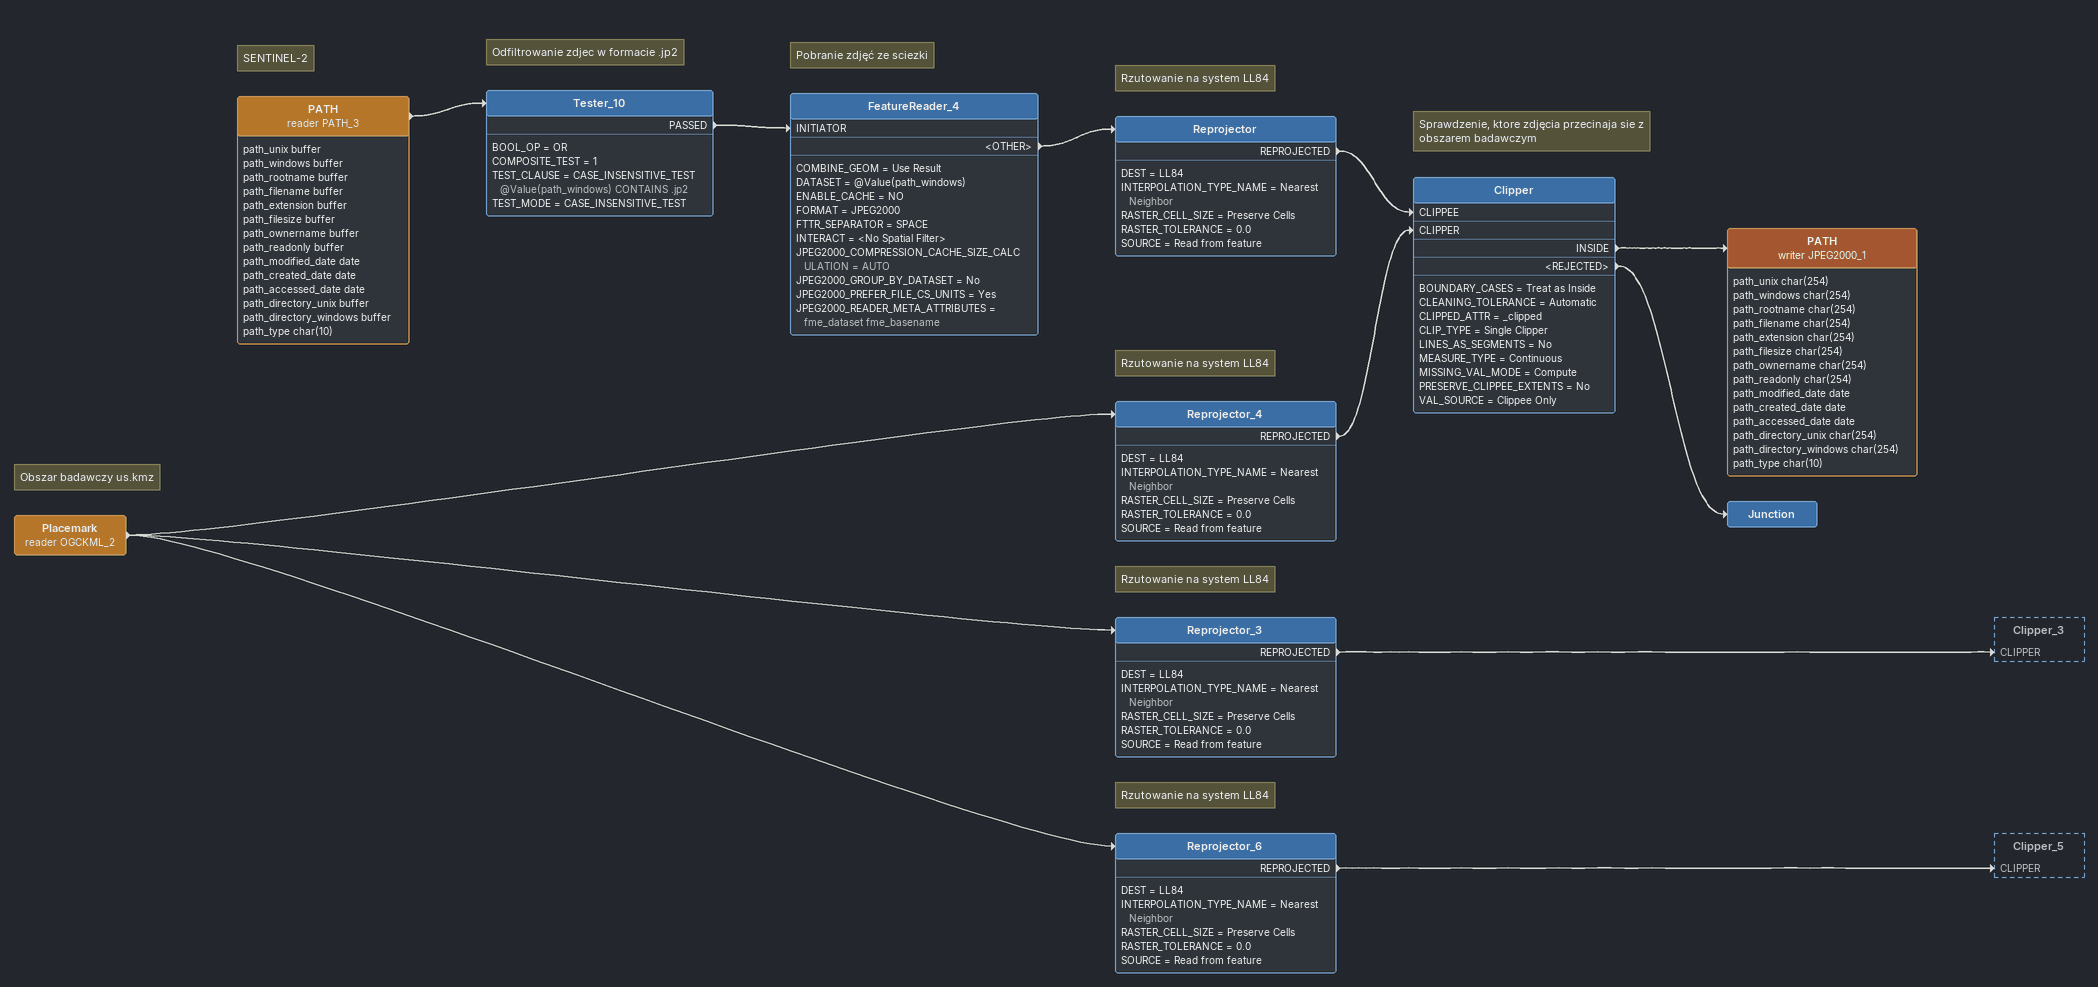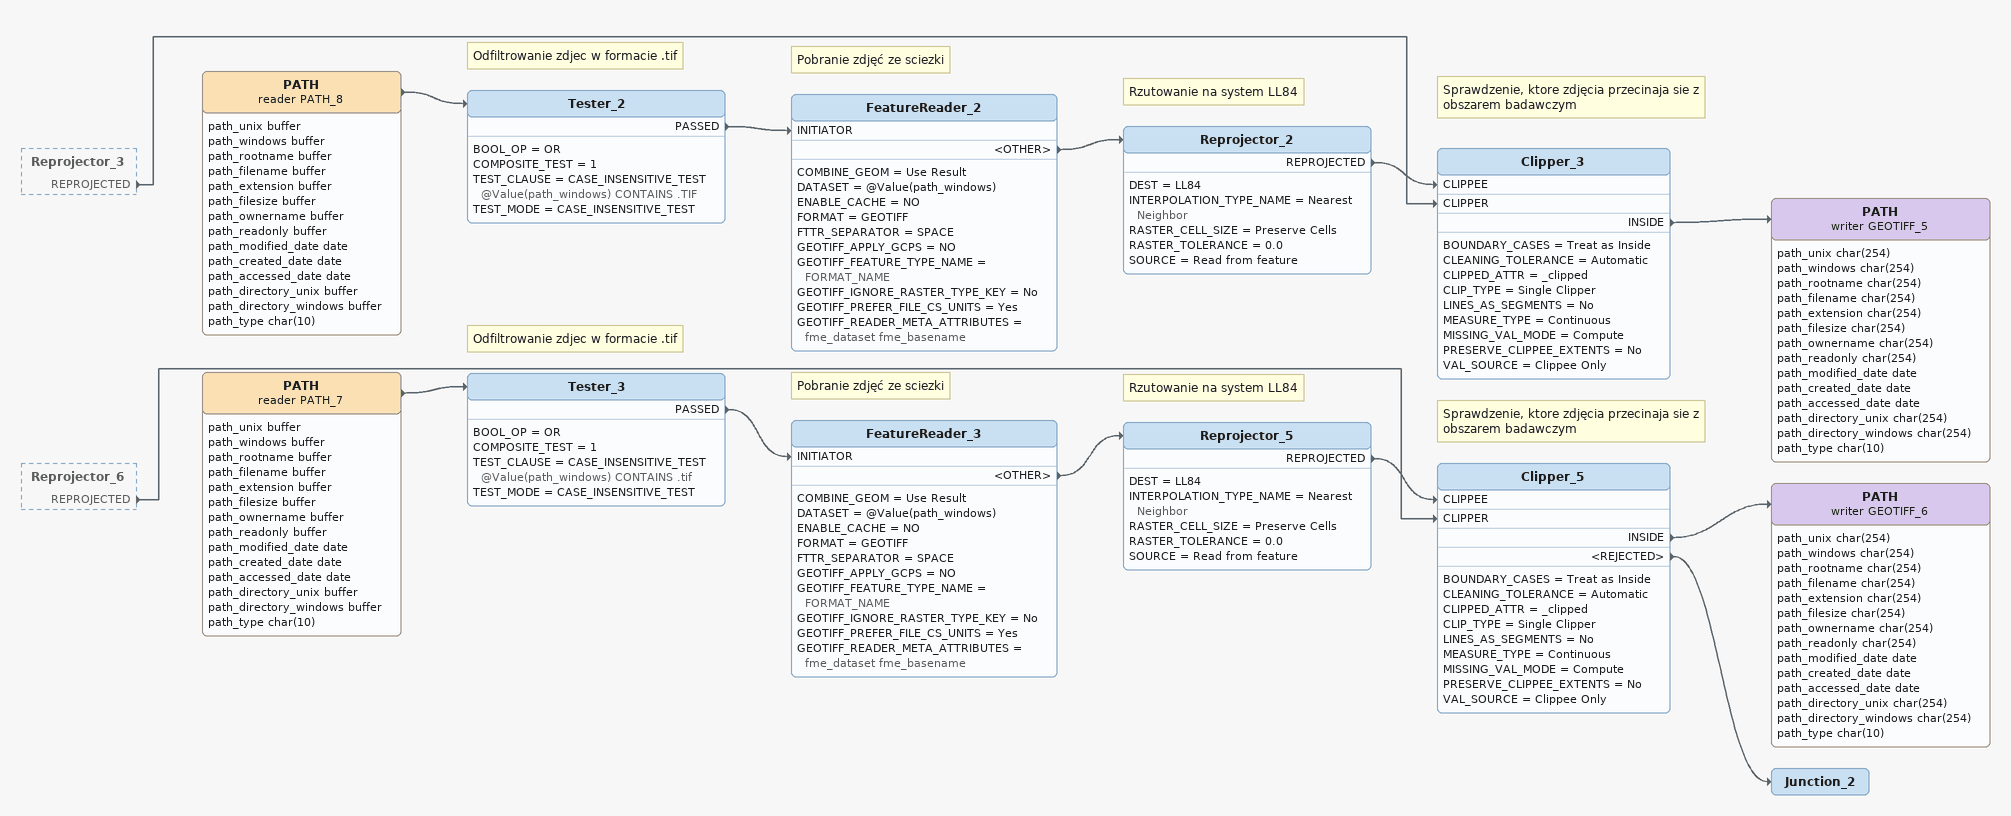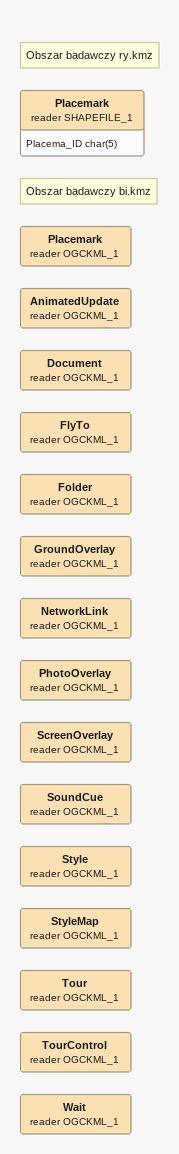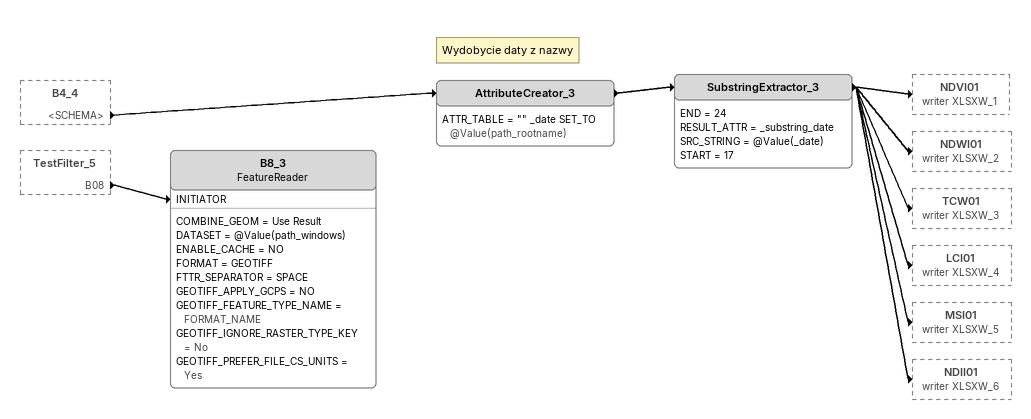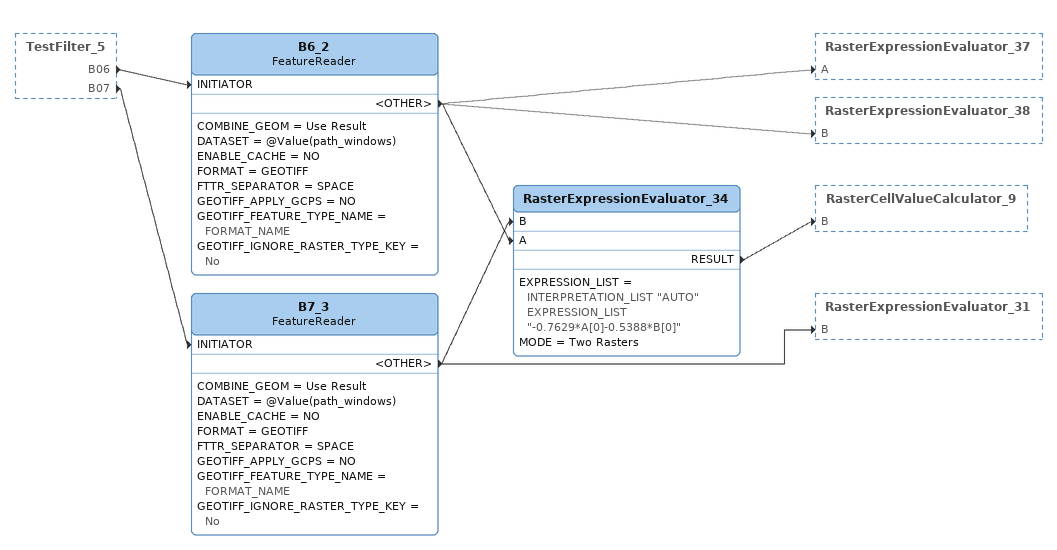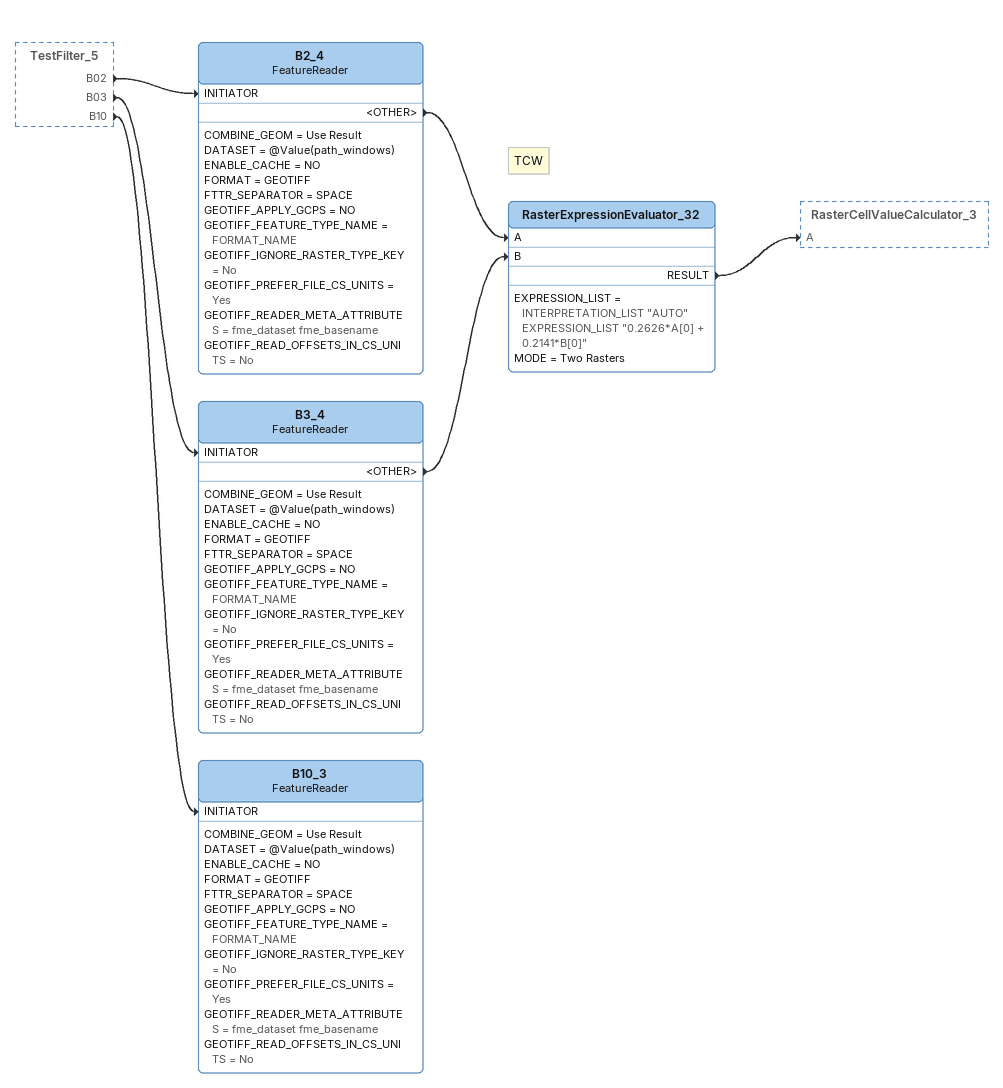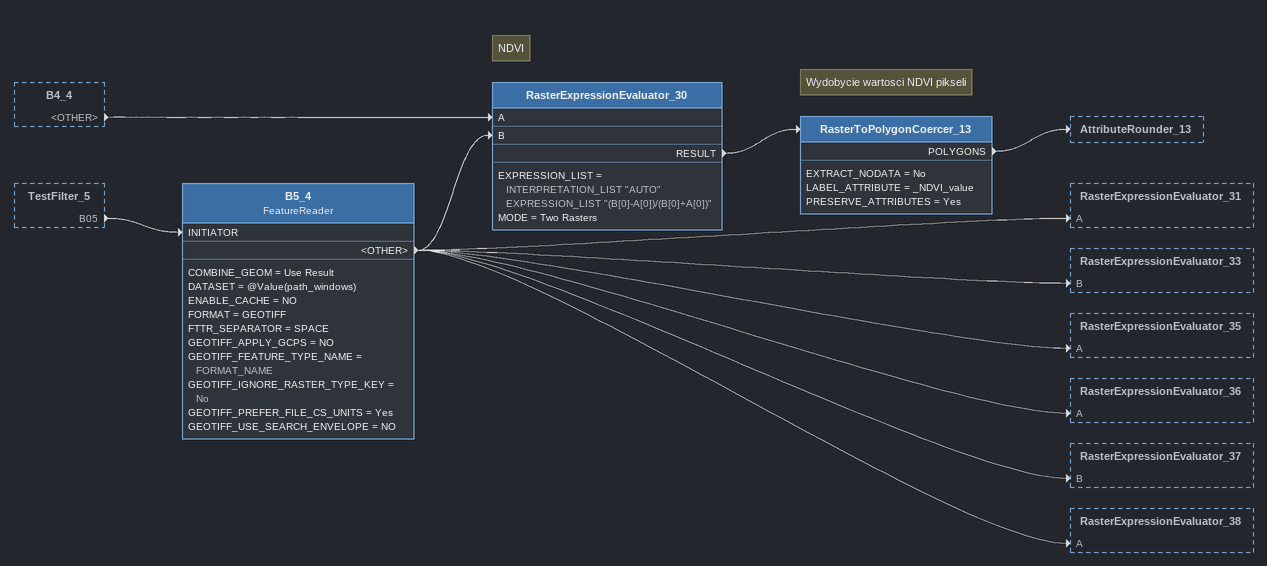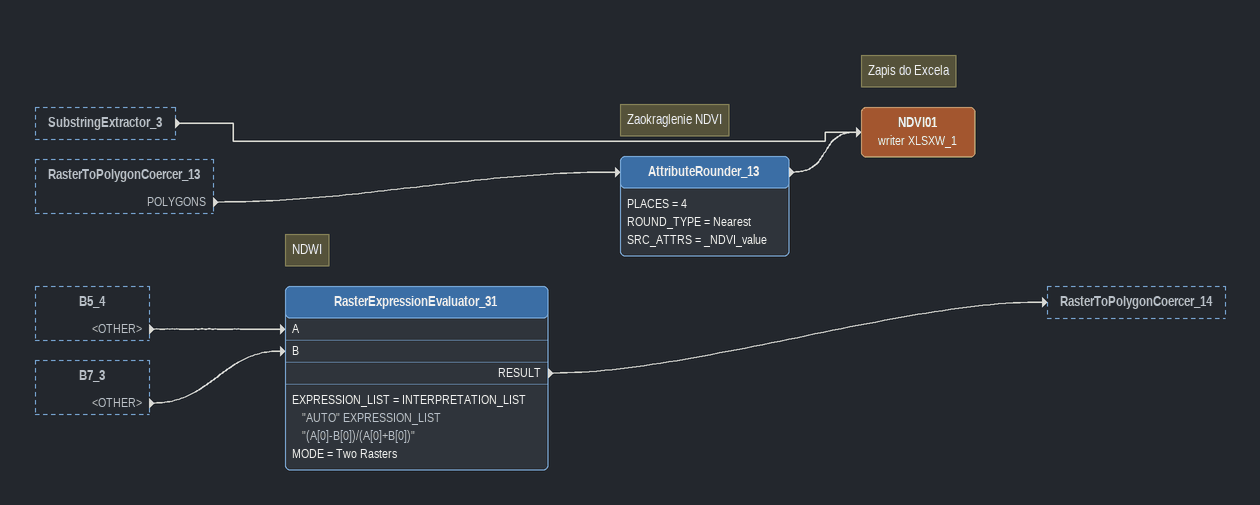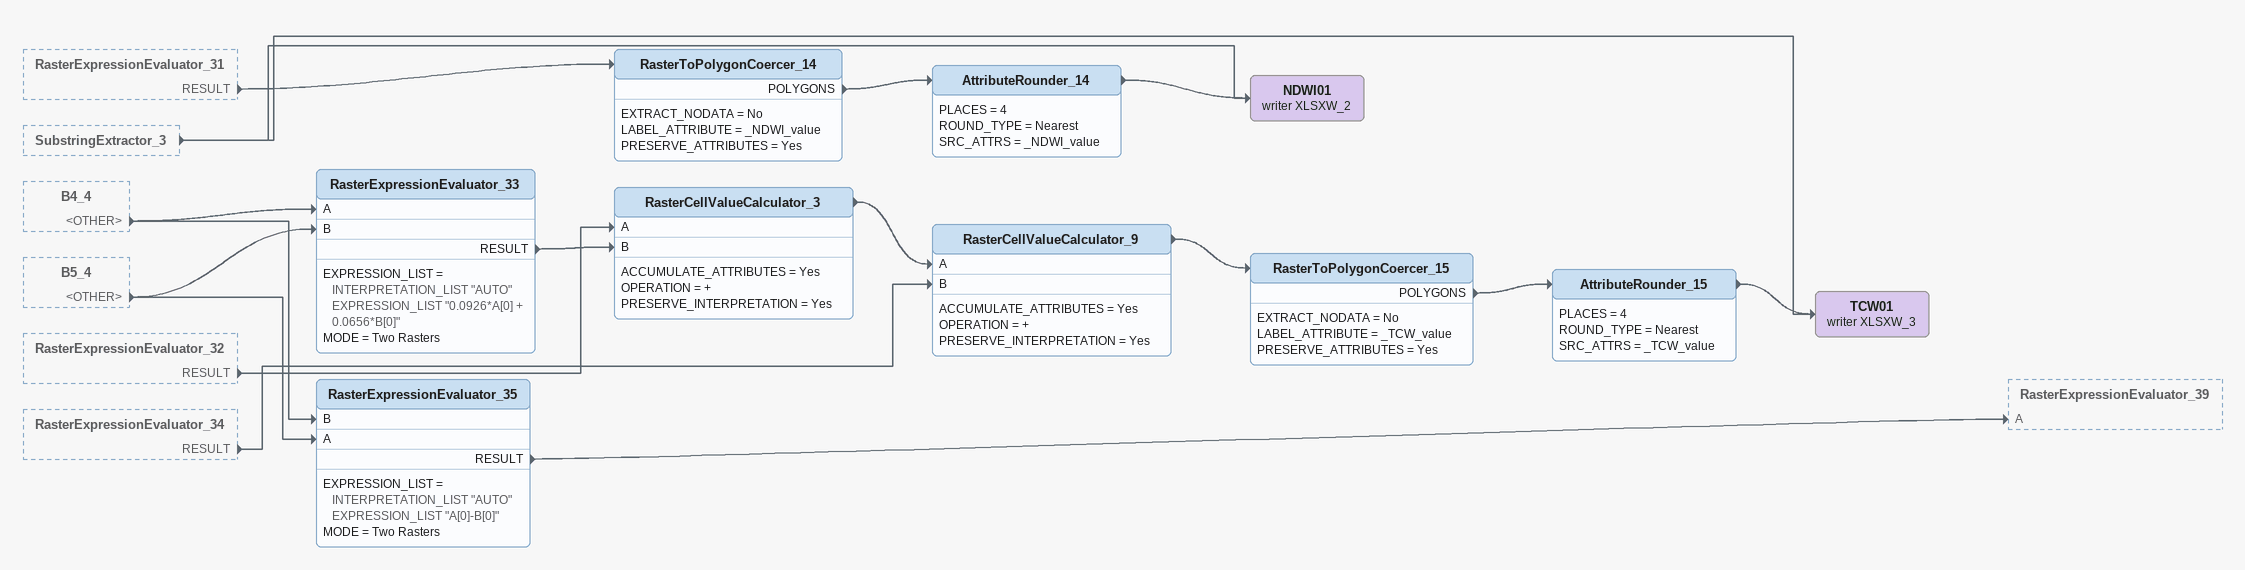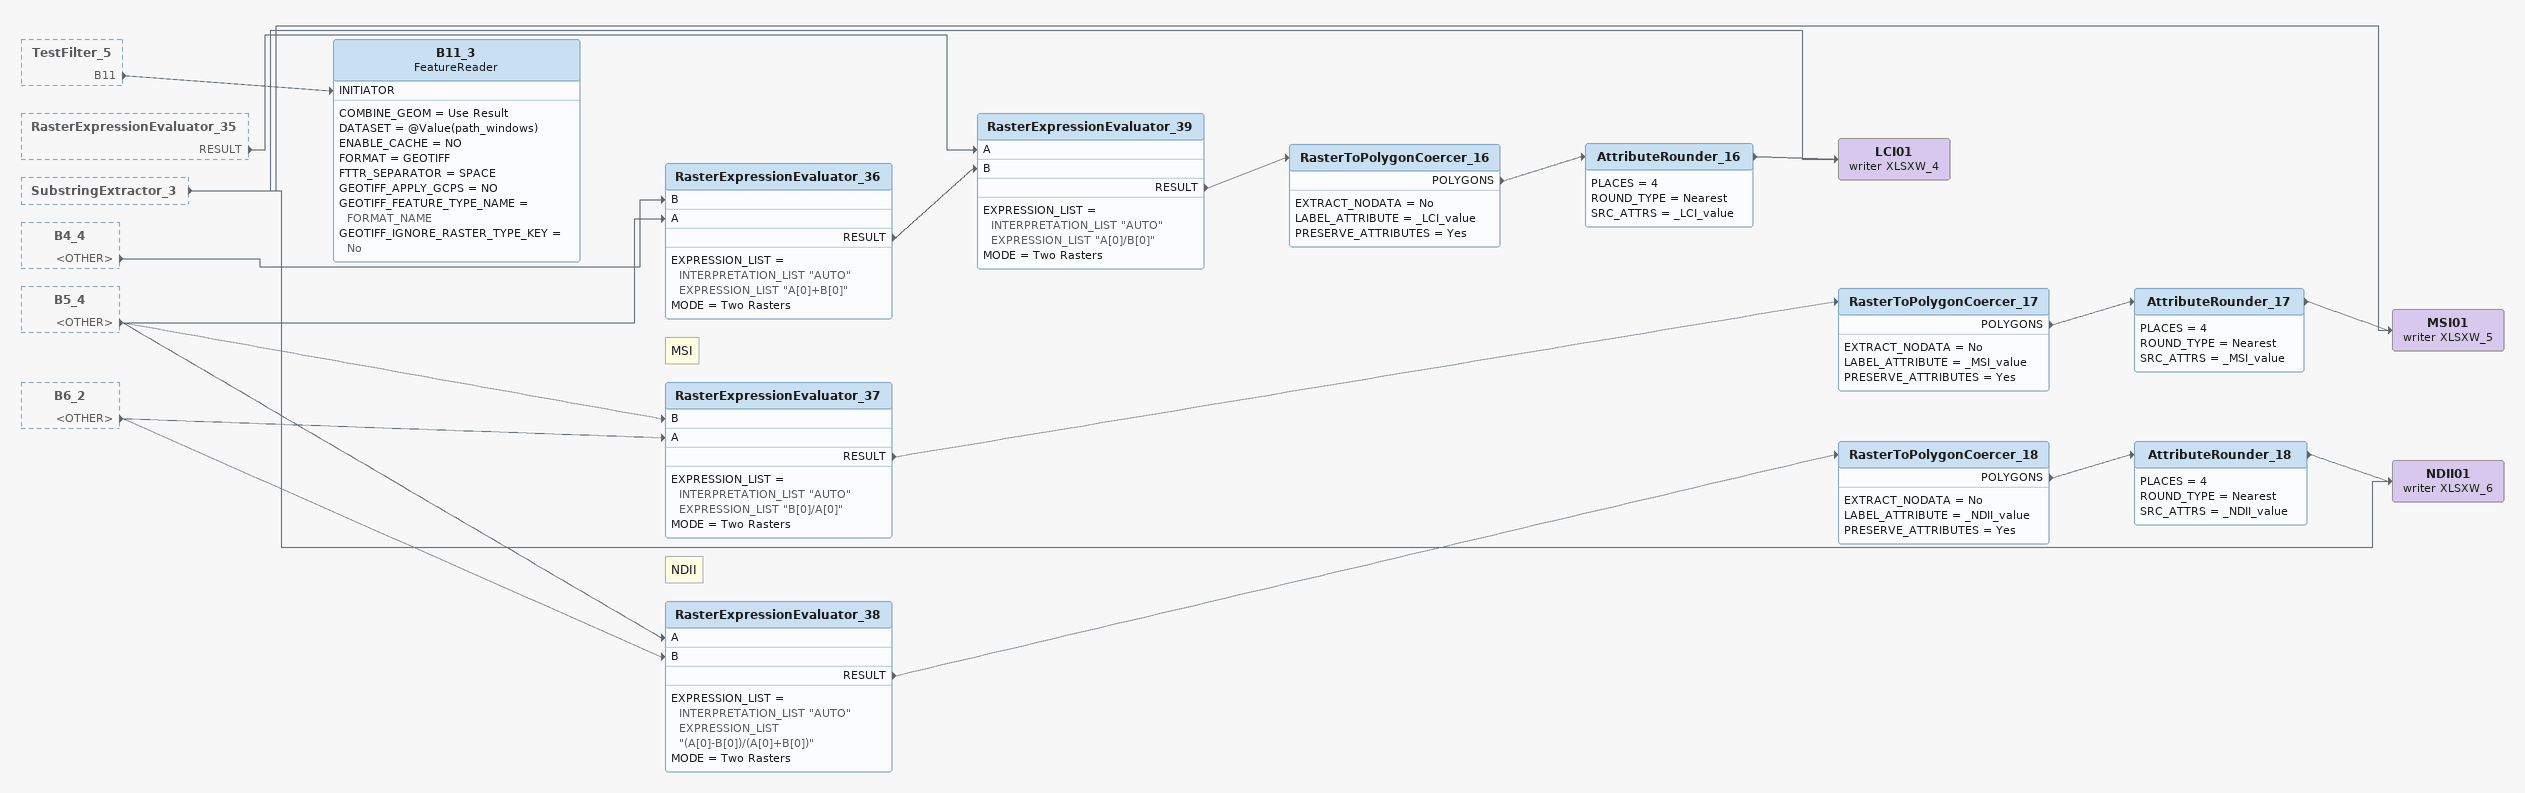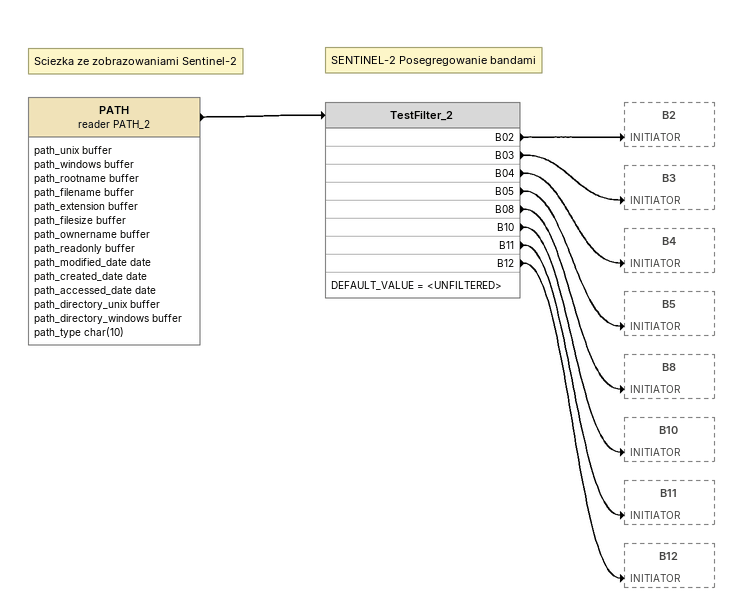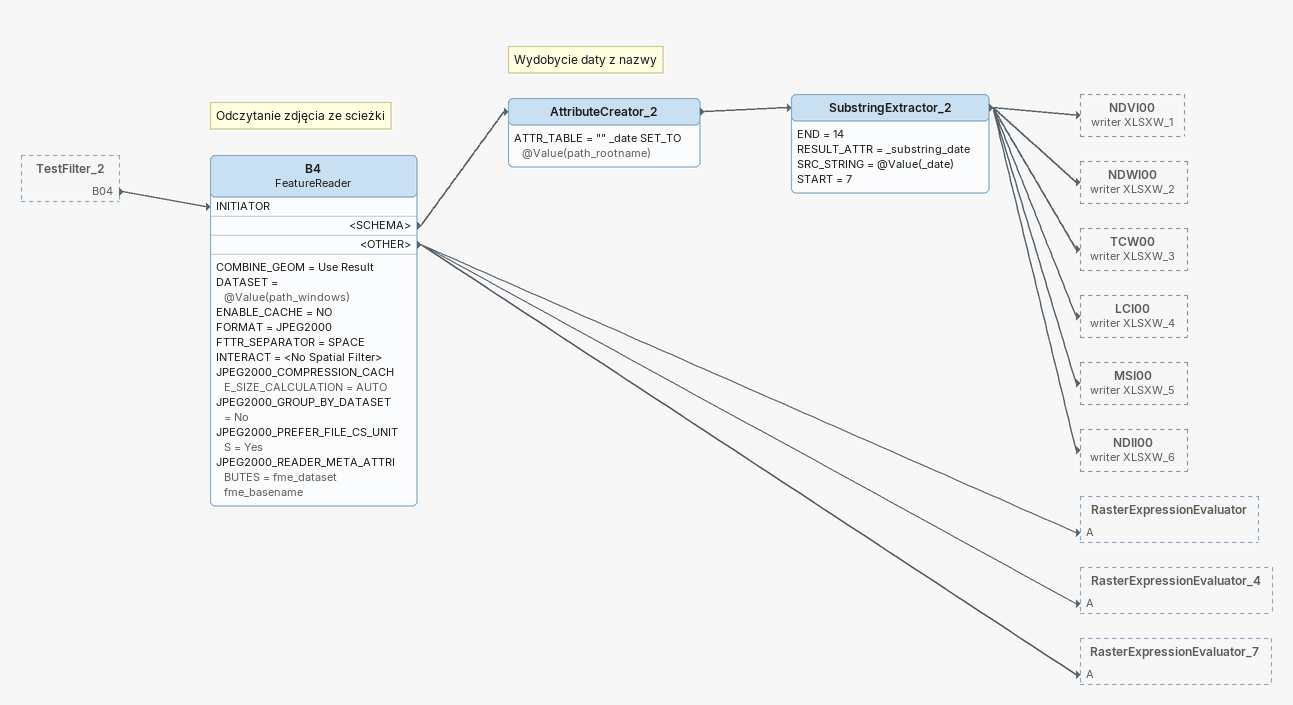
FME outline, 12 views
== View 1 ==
Note: Obszar badawczy us.kmz
Placemark (reader OGCKML_2)
    -> Reprojector_6
    -> Reprojector_4
    -> Reprojector_3
Note: Rzutowanie na system LL84
Reprojector_4
    DEST = LL84
    INTERPOLATION_TYPE_NAME = Nearest Neighbor
    RASTER_CELL_SIZE = Preserve Cells
    RASTER_TOLERANCE = 0.0
    SOURCE = Read from feature
    REPROJECTED -> Clipper [CLIPPER]
Note: Rzutowanie na system LL84
Reprojector_3
    DEST = LL84
    INTERPOLATION_TYPE_NAME = Nearest Neighbor
    RASTER_CELL_SIZE = Preserve Cells
    RASTER_TOLERANCE = 0.0
    SOURCE = Read from feature
    REPROJECTED -> Clipper_3 [CLIPPER]
Note: Rzutowanie na system LL84
Reprojector_6
    DEST = LL84
    INTERPOLATION_TYPE_NAME = Nearest Neighbor
    RASTER_CELL_SIZE = Preserve Cells
    RASTER_TOLERANCE = 0.0
    SOURCE = Read from feature
    REPROJECTED -> Clipper_5 [CLIPPER]
Note: SENTINEL-2
PATH (reader PATH_3)
    attributes: path_unix buffer, path_windows buffer, path_rootname buffer, path_filename buffer, path_extension buffer, path_filesize buffer, path_ownername buffer, path_readonly buffer, path_modified_date date, path_created_date date, path_accessed_date date, path_directory_unix buffer, path_directory_windows buffer, path_type char(10)
    -> Tester_10
Note: Odfiltrowanie zdjec w formacie .jp2
Tester_10
    BOOL_OP = OR
    COMPOSITE_TEST = 1
    TEST_CLAUSE = CASE_INSENSITIVE_TEST @Value(path_windows) CONTAINS .jp2
    TEST_MODE = CASE_INSENSITIVE_TEST
    PASSED -> FeatureReader_4 [INITIATOR]
Note: Pobranie zdjęć ze sciezki
FeatureReader_4
    COMBINE_GEOM = Use Result
    DATASET = @Value(path_windows)
    ENABLE_CACHE = NO
    FORMAT = JPEG2000
    FTTR_SEPARATOR = SPACE
    INTERACT = <No Spatial Filter>
    JPEG2000_COMPRESSION_CACHE_SIZE_CALCULATION = AUTO
    JPEG2000_GROUP_BY_DATASET = No
    JPEG2000_PREFER_FILE_CS_UNITS = Yes
    JPEG2000_READER_META_ATTRIBUTES = fme_dataset fme_basename
    <OTHER> -> Reprojector
Note: Rzutowanie na system LL84
Reprojector
    DEST = LL84
    INTERPOLATION_TYPE_NAME = Nearest Neighbor
    RASTER_CELL_SIZE = Preserve Cells
    RASTER_TOLERANCE = 0.0
    SOURCE = Read from feature
    REPROJECTED -> Clipper [CLIPPEE]
Note: Sprawdzenie, ktore zdjęcia przecinaja sie z obszarem badawczym
Clipper
    BOUNDARY_CASES = Treat as Inside
    CLEANING_TOLERANCE = Automatic
    CLIPPED_ATTR = _clipped
    CLIP_TYPE = Single Clipper
    LINES_AS_SEGMENTS = No
    MEASURE_TYPE = Continuous
    MISSING_VAL_MODE = Compute
    PRESERVE_CLIPPEE_EXTENTS = No
    VAL_SOURCE = Clippee Only
    INSIDE -> PATH (writer JPEG2000_1)
    <REJECTED> -> Junction
PATH (writer JPEG2000_1)
    attributes: path_unix char(254), path_windows char(254), path_rootname char(254), path_filename char(254), path_extension char(254), path_filesize char(254), path_ownername char(254), path_readonly char(254), path_modified_date date, path_created_date date, path_accessed_date date, path_directory_unix char(254), path_directory_windows char(254), path_type char(10)
Junction

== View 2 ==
Reprojector_3 [outside]
    REPROJECTED -> Clipper_3 [CLIPPER]
Reprojector_6 [outside]
    REPROJECTED -> Clipper_5 [CLIPPER]
PATH (reader PATH_8)
    attributes: path_unix buffer, path_windows buffer, path_rootname buffer, path_filename buffer, path_extension buffer, path_filesize buffer, path_ownername buffer, path_readonly buffer, path_modified_date date, path_created_date date, path_accessed_date date, path_directory_unix buffer, path_directory_windows buffer, path_type char(10)
    -> Tester_2
Note: Odfiltrowanie zdjec w formacie .tif
Tester_2
    BOOL_OP = OR
    COMPOSITE_TEST = 1
    TEST_CLAUSE = CASE_INSENSITIVE_TEST @Value(path_windows) CONTAINS .TIF
    TEST_MODE = CASE_INSENSITIVE_TEST
    PASSED -> FeatureReader_2 [INITIATOR]
Note: Pobranie zdjęć ze sciezki
FeatureReader_2
    COMBINE_GEOM = Use Result
    DATASET = @Value(path_windows)
    ENABLE_CACHE = NO
    FORMAT = GEOTIFF
    FTTR_SEPARATOR = SPACE
    GEOTIFF_APPLY_GCPS = NO
    GEOTIFF_FEATURE_TYPE_NAME = FORMAT_NAME
    GEOTIFF_IGNORE_RASTER_TYPE_KEY = No
    GEOTIFF_PREFER_FILE_CS_UNITS = Yes
    GEOTIFF_READER_META_ATTRIBUTES = fme_dataset fme_basename
    <OTHER> -> Reprojector_2
Note: Rzutowanie na system LL84
Reprojector_2
    DEST = LL84
    INTERPOLATION_TYPE_NAME = Nearest Neighbor
    RASTER_CELL_SIZE = Preserve Cells
    RASTER_TOLERANCE = 0.0
    SOURCE = Read from feature
    REPROJECTED -> Clipper_3 [CLIPPEE]
Note: Sprawdzenie, ktore zdjęcia przecinaja sie z obszarem badawczym
Clipper_3
    BOUNDARY_CASES = Treat as Inside
    CLEANING_TOLERANCE = Automatic
    CLIPPED_ATTR = _clipped
    CLIP_TYPE = Single Clipper
    LINES_AS_SEGMENTS = No
    MEASURE_TYPE = Continuous
    MISSING_VAL_MODE = Compute
    PRESERVE_CLIPPEE_EXTENTS = No
    VAL_SOURCE = Clippee Only
    INSIDE -> PATH (writer GEOTIFF_5)
PATH (writer GEOTIFF_5)
    attributes: path_unix char(254), path_windows char(254), path_rootname char(254), path_filename char(254), path_extension char(254), path_filesize char(254), path_ownername char(254), path_readonly char(254), path_modified_date date, path_created_date date, path_accessed_date date, path_directory_unix char(254), path_directory_windows char(254), path_type char(10)
PATH (reader PATH_7)
    attributes: path_unix buffer, path_windows buffer, path_rootname buffer, path_filename buffer, path_extension buffer, path_filesize buffer, path_ownername buffer, path_readonly buffer, path_modified_date date, path_created_date date, path_accessed_date date, path_directory_unix buffer, path_directory_windows buffer, path_type char(10)
    -> Tester_3
Note: Odfiltrowanie zdjec w formacie .tif
Tester_3
    BOOL_OP = OR
    COMPOSITE_TEST = 1
    TEST_CLAUSE = CASE_INSENSITIVE_TEST @Value(path_windows) CONTAINS .tif
    TEST_MODE = CASE_INSENSITIVE_TEST
    PASSED -> FeatureReader_3 [INITIATOR]
Note: Pobranie zdjęć ze sciezki
FeatureReader_3
    COMBINE_GEOM = Use Result
    DATASET = @Value(path_windows)
    ENABLE_CACHE = NO
    FORMAT = GEOTIFF
    FTTR_SEPARATOR = SPACE
    GEOTIFF_APPLY_GCPS = NO
    GEOTIFF_FEATURE_TYPE_NAME = FORMAT_NAME
    GEOTIFF_IGNORE_RASTER_TYPE_KEY = No
    GEOTIFF_PREFER_FILE_CS_UNITS = Yes
    GEOTIFF_READER_META_ATTRIBUTES = fme_dataset fme_basename
    <OTHER> -> Reprojector_5
Note: Rzutowanie na system LL84
Reprojector_5
    DEST = LL84
    INTERPOLATION_TYPE_NAME = Nearest Neighbor
    RASTER_CELL_SIZE = Preserve Cells
    RASTER_TOLERANCE = 0.0
    SOURCE = Read from feature
    REPROJECTED -> Clipper_5 [CLIPPEE]
Note: Sprawdzenie, ktore zdjęcia przecinaja sie z obszarem badawczym
Clipper_5
    BOUNDARY_CASES = Treat as Inside
    CLEANING_TOLERANCE = Automatic
    CLIPPED_ATTR = _clipped
    CLIP_TYPE = Single Clipper
    LINES_AS_SEGMENTS = No
    MEASURE_TYPE = Continuous
    MISSING_VAL_MODE = Compute
    PRESERVE_CLIPPEE_EXTENTS = No
    VAL_SOURCE = Clippee Only
    INSIDE -> PATH (writer GEOTIFF_6)
    <REJECTED> -> Junction_2
PATH (writer GEOTIFF_6)
    attributes: path_unix char(254), path_windows char(254), path_rootname char(254), path_filename char(254), path_extension char(254), path_filesize char(254), path_ownername char(254), path_readonly char(254), path_modified_date date, path_created_date date, path_accessed_date date, path_directory_unix char(254), path_directory_windows char(254), path_type char(10)
Junction_2

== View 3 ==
Note: Obszar badawczy ry.kmz
Placemark (reader SHAPEFILE_1)
    attributes: Placema_ID char(5)
Note: Obszar badawczy bi.kmz
Placemark (reader OGCKML_1)
AnimatedUpdate (reader OGCKML_1)
Document (reader OGCKML_1)
FlyTo (reader OGCKML_1)
Folder (reader OGCKML_1)
GroundOverlay (reader OGCKML_1)
NetworkLink (reader OGCKML_1)
PhotoOverlay (reader OGCKML_1)
ScreenOverlay (reader OGCKML_1)
SoundCue (reader OGCKML_1)
Style (reader OGCKML_1)
StyleMap (reader OGCKML_1)
Tour (reader OGCKML_1)
TourControl (reader OGCKML_1)
Wait (reader OGCKML_1)

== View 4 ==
B4_4 [outside]
    <SCHEMA> -> AttributeCreator_3
TestFilter_5 [outside]
    B08 -> B8_3 [INITIATOR]
Note: Wydobycie daty z nazwy
AttributeCreator_3
    ATTR_TABLE = "" _date SET_TO @Value(path_rootname)
    -> SubstringExtractor_3
SubstringExtractor_3
    END = 24
    RESULT_ATTR = _substring_date
    SRC_STRING = @Value(_date)
    START = 17
    -> NDVI01 (writer XLSXW_1)
    -> NDWI01 (writer XLSXW_2)
    -> TCW01 (writer XLSXW_3)
    -> LCI01 (writer XLSXW_4)
    -> MSI01 (writer XLSXW_5)
    -> NDII01 (writer XLSXW_6)
B8_3: FeatureReader
    COMBINE_GEOM = Use Result
    DATASET = @Value(path_windows)
    ENABLE_CACHE = NO
    FORMAT = GEOTIFF
    FTTR_SEPARATOR = SPACE
    GEOTIFF_APPLY_GCPS = NO
    GEOTIFF_FEATURE_TYPE_NAME = FORMAT_NAME
    GEOTIFF_IGNORE_RASTER_TYPE_KEY = No
    GEOTIFF_PREFER_FILE_CS_UNITS = Yes

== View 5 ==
TestFilter_5 [outside]
    B06 -> B6_2 [INITIATOR]
    B07 -> B7_3 [INITIATOR]
B6_2: FeatureReader
    COMBINE_GEOM = Use Result
    DATASET = @Value(path_windows)
    ENABLE_CACHE = NO
    FORMAT = GEOTIFF
    FTTR_SEPARATOR = SPACE
    GEOTIFF_APPLY_GCPS = NO
    GEOTIFF_FEATURE_TYPE_NAME = FORMAT_NAME
    GEOTIFF_IGNORE_RASTER_TYPE_KEY = No
    <OTHER> -> RasterExpressionEvaluator_34 [A]
    <OTHER> -> RasterExpressionEvaluator_37 [A]
    <OTHER> -> RasterExpressionEvaluator_38 [B]
B7_3: FeatureReader
    COMBINE_GEOM = Use Result
    DATASET = @Value(path_windows)
    ENABLE_CACHE = NO
    FORMAT = GEOTIFF
    FTTR_SEPARATOR = SPACE
    GEOTIFF_APPLY_GCPS = NO
    GEOTIFF_FEATURE_TYPE_NAME = FORMAT_NAME
    GEOTIFF_IGNORE_RASTER_TYPE_KEY = No
    <OTHER> -> RasterExpressionEvaluator_31 [B]
    <OTHER> -> RasterExpressionEvaluator_34 [B]
RasterExpressionEvaluator_34
    EXPRESSION_LIST = INTERPRETATION_LIST "AUTO" EXPRESSION_LIST "-0.7629*A[0]-0.5388*B[0]"
    MODE = Two Rasters
    RESULT -> RasterCellValueCalculator_9 [B]

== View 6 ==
TestFilter_5 [outside]
    B02 -> B2_4 [INITIATOR]
    B03 -> B3_4 [INITIATOR]
    B10 -> B10_3 [INITIATOR]
B2_4: FeatureReader
    COMBINE_GEOM = Use Result
    DATASET = @Value(path_windows)
    ENABLE_CACHE = NO
    FORMAT = GEOTIFF
    FTTR_SEPARATOR = SPACE
    GEOTIFF_APPLY_GCPS = NO
    GEOTIFF_FEATURE_TYPE_NAME = FORMAT_NAME
    GEOTIFF_IGNORE_RASTER_TYPE_KEY = No
    GEOTIFF_PREFER_FILE_CS_UNITS = Yes
    GEOTIFF_READER_META_ATTRIBUTES = fme_dataset fme_basename
    GEOTIFF_READ_OFFSETS_IN_CS_UNITS = No
    <OTHER> -> RasterExpressionEvaluator_32 [A]
B3_4: FeatureReader
    COMBINE_GEOM = Use Result
    DATASET = @Value(path_windows)
    ENABLE_CACHE = NO
    FORMAT = GEOTIFF
    FTTR_SEPARATOR = SPACE
    GEOTIFF_APPLY_GCPS = NO
    GEOTIFF_FEATURE_TYPE_NAME = FORMAT_NAME
    GEOTIFF_IGNORE_RASTER_TYPE_KEY = No
    GEOTIFF_PREFER_FILE_CS_UNITS = Yes
    GEOTIFF_READER_META_ATTRIBUTES = fme_dataset fme_basename
    GEOTIFF_READ_OFFSETS_IN_CS_UNITS = No
    <OTHER> -> RasterExpressionEvaluator_32 [B]
Note: TCW
RasterExpressionEvaluator_32
    EXPRESSION_LIST = INTERPRETATION_LIST "AUTO" EXPRESSION_LIST "0.2626*A[0] + 0.2141*B[0]"
    MODE = Two Rasters
    RESULT -> RasterCellValueCalculator_3 [A]
B10_3: FeatureReader
    COMBINE_GEOM = Use Result
    DATASET = @Value(path_windows)
    ENABLE_CACHE = NO
    FORMAT = GEOTIFF
    FTTR_SEPARATOR = SPACE
    GEOTIFF_APPLY_GCPS = NO
    GEOTIFF_FEATURE_TYPE_NAME = FORMAT_NAME
    GEOTIFF_IGNORE_RASTER_TYPE_KEY = No
    GEOTIFF_PREFER_FILE_CS_UNITS = Yes
    GEOTIFF_READER_META_ATTRIBUTES = fme_dataset fme_basename
    GEOTIFF_READ_OFFSETS_IN_CS_UNITS = No

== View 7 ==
B4_4 [outside]
    <OTHER> -> RasterExpressionEvaluator_30 [A]
TestFilter_5 [outside]
    B05 -> B5_4 [INITIATOR]
B5_4: FeatureReader
    COMBINE_GEOM = Use Result
    DATASET = @Value(path_windows)
    ENABLE_CACHE = NO
    FORMAT = GEOTIFF
    FTTR_SEPARATOR = SPACE
    GEOTIFF_APPLY_GCPS = NO
    GEOTIFF_FEATURE_TYPE_NAME = FORMAT_NAME
    GEOTIFF_IGNORE_RASTER_TYPE_KEY = No
    GEOTIFF_PREFER_FILE_CS_UNITS = Yes
    GEOTIFF_USE_SEARCH_ENVELOPE = NO
    <OTHER> -> RasterExpressionEvaluator_30 [B]
    <OTHER> -> RasterExpressionEvaluator_31 [A]
    <OTHER> -> RasterExpressionEvaluator_33 [B]
    <OTHER> -> RasterExpressionEvaluator_35 [A]
    <OTHER> -> RasterExpressionEvaluator_36 [A]
    <OTHER> -> RasterExpressionEvaluator_37 [B]
    <OTHER> -> RasterExpressionEvaluator_38 [A]
Note: NDVI
RasterExpressionEvaluator_30
    EXPRESSION_LIST = INTERPRETATION_LIST "AUTO" EXPRESSION_LIST "(B[0]-A[0])/(B[0]+A[0])"
    MODE = Two Rasters
    RESULT -> RasterToPolygonCoercer_13
Note: Wydobycie wartosci NDVI pikseli
RasterToPolygonCoercer_13
    EXTRACT_NODATA = No
    LABEL_ATTRIBUTE = _NDVI_value
    PRESERVE_ATTRIBUTES = Yes
    POLYGONS -> AttributeRounder_13

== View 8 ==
SubstringExtractor_3 [outside]
    -> NDVI01 (writer XLSXW_1)
RasterToPolygonCoercer_13 [outside]
    POLYGONS -> AttributeRounder_13
B5_4 [outside]
    <OTHER> -> RasterExpressionEvaluator_31 [A]
B7_3 [outside]
    <OTHER> -> RasterExpressionEvaluator_31 [B]
Note: Zaokraglenie NDVI
AttributeRounder_13
    PLACES = 4
    ROUND_TYPE = Nearest
    SRC_ATTRS = _NDVI_value
    -> NDVI01 (writer XLSXW_1)
Note: Zapis do Excela
NDVI01 (writer XLSXW_1)
Note: NDWI
RasterExpressionEvaluator_31
    EXPRESSION_LIST = INTERPRETATION_LIST "AUTO" EXPRESSION_LIST "(A[0]-B[0])/(A[0]+B[0])"
    MODE = Two Rasters
    RESULT -> RasterToPolygonCoercer_14

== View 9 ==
RasterExpressionEvaluator_31 [outside]
    RESULT -> RasterToPolygonCoercer_14
SubstringExtractor_3 [outside]
    -> NDWI01 (writer XLSXW_2)
    -> TCW01 (writer XLSXW_3)
B4_4 [outside]
    <OTHER> -> RasterExpressionEvaluator_33 [A]
    <OTHER> -> RasterExpressionEvaluator_35 [B]
B5_4 [outside]
    <OTHER> -> RasterExpressionEvaluator_33 [B]
    <OTHER> -> RasterExpressionEvaluator_35 [A]
RasterExpressionEvaluator_32 [outside]
    RESULT -> RasterCellValueCalculator_3 [A]
RasterExpressionEvaluator_34 [outside]
    RESULT -> RasterCellValueCalculator_9 [B]
RasterToPolygonCoercer_14
    EXTRACT_NODATA = No
    LABEL_ATTRIBUTE = _NDWI_value
    PRESERVE_ATTRIBUTES = Yes
    POLYGONS -> AttributeRounder_14
AttributeRounder_14
    PLACES = 4
    ROUND_TYPE = Nearest
    SRC_ATTRS = _NDWI_value
    -> NDWI01 (writer XLSXW_2)
NDWI01 (writer XLSXW_2)
RasterExpressionEvaluator_33
    EXPRESSION_LIST = INTERPRETATION_LIST "AUTO" EXPRESSION_LIST "0.0926*A[0] + 0.0656*B[0]"
    MODE = Two Rasters
    RESULT -> RasterCellValueCalculator_3 [B]
RasterCellValueCalculator_3
    ACCUMULATE_ATTRIBUTES = Yes
    OPERATION = +
    PRESERVE_INTERPRETATION = Yes
    -> RasterCellValueCalculator_9 [A]
RasterCellValueCalculator_9
    ACCUMULATE_ATTRIBUTES = Yes
    OPERATION = +
    PRESERVE_INTERPRETATION = Yes
    -> RasterToPolygonCoercer_15
RasterToPolygonCoercer_15
    EXTRACT_NODATA = No
    LABEL_ATTRIBUTE = _TCW_value
    PRESERVE_ATTRIBUTES = Yes
    POLYGONS -> AttributeRounder_15
AttributeRounder_15
    PLACES = 4
    ROUND_TYPE = Nearest
    SRC_ATTRS = _TCW_value
    -> TCW01 (writer XLSXW_3)
TCW01 (writer XLSXW_3)
RasterExpressionEvaluator_35
    EXPRESSION_LIST = INTERPRETATION_LIST "AUTO" EXPRESSION_LIST "A[0]-B[0]"
    MODE = Two Rasters
    RESULT -> RasterExpressionEvaluator_39 [A]

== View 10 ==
TestFilter_5 [outside]
    B11 -> B11_3 [INITIATOR]
RasterExpressionEvaluator_35 [outside]
    RESULT -> RasterExpressionEvaluator_39 [A]
SubstringExtractor_3 [outside]
    -> LCI01 (writer XLSXW_4)
    -> MSI01 (writer XLSXW_5)
    -> NDII01 (writer XLSXW_6)
B4_4 [outside]
    <OTHER> -> RasterExpressionEvaluator_36 [B]
B5_4 [outside]
    <OTHER> -> RasterExpressionEvaluator_36 [A]
    <OTHER> -> RasterExpressionEvaluator_37 [B]
    <OTHER> -> RasterExpressionEvaluator_38 [A]
B6_2 [outside]
    <OTHER> -> RasterExpressionEvaluator_37 [A]
    <OTHER> -> RasterExpressionEvaluator_38 [B]
RasterExpressionEvaluator_36
    EXPRESSION_LIST = INTERPRETATION_LIST "AUTO" EXPRESSION_LIST "A[0]+B[0]"
    MODE = Two Rasters
    RESULT -> RasterExpressionEvaluator_39 [B]
RasterExpressionEvaluator_39
    EXPRESSION_LIST = INTERPRETATION_LIST "AUTO" EXPRESSION_LIST "A[0]/B[0]"
    MODE = Two Rasters
    RESULT -> RasterToPolygonCoercer_16
RasterToPolygonCoercer_16
    EXTRACT_NODATA = No
    LABEL_ATTRIBUTE = _LCI_value
    PRESERVE_ATTRIBUTES = Yes
    POLYGONS -> AttributeRounder_16
AttributeRounder_16
    PLACES = 4
    ROUND_TYPE = Nearest
    SRC_ATTRS = _LCI_value
    -> LCI01 (writer XLSXW_4)
LCI01 (writer XLSXW_4)
Note: MSI
RasterExpressionEvaluator_37
    EXPRESSION_LIST = INTERPRETATION_LIST "AUTO" EXPRESSION_LIST "B[0]/A[0]"
    MODE = Two Rasters
    RESULT -> RasterToPolygonCoercer_17
RasterToPolygonCoercer_17
    EXTRACT_NODATA = No
    LABEL_ATTRIBUTE = _MSI_value
    PRESERVE_ATTRIBUTES = Yes
    POLYGONS -> AttributeRounder_17
AttributeRounder_17
    PLACES = 4
    ROUND_TYPE = Nearest
    SRC_ATTRS = _MSI_value
    -> MSI01 (writer XLSXW_5)
MSI01 (writer XLSXW_5)
Note: NDII
RasterExpressionEvaluator_38
    EXPRESSION_LIST = INTERPRETATION_LIST "AUTO" EXPRESSION_LIST "(A[0]-B[0])/(A[0]+B[0])"
    MODE = Two Rasters
    RESULT -> RasterToPolygonCoercer_18
RasterToPolygonCoercer_18
    EXTRACT_NODATA = No
    LABEL_ATTRIBUTE = _NDII_value
    PRESERVE_ATTRIBUTES = Yes
    POLYGONS -> AttributeRounder_18
AttributeRounder_18
    PLACES = 4
    ROUND_TYPE = Nearest
    SRC_ATTRS = _NDII_value
    -> NDII01 (writer XLSXW_6)
NDII01 (writer XLSXW_6)
B11_3: FeatureReader
    COMBINE_GEOM = Use Result
    DATASET = @Value(path_windows)
    ENABLE_CACHE = NO
    FORMAT = GEOTIFF
    FTTR_SEPARATOR = SPACE
    GEOTIFF_APPLY_GCPS = NO
    GEOTIFF_FEATURE_TYPE_NAME = FORMAT_NAME
    GEOTIFF_IGNORE_RASTER_TYPE_KEY = No

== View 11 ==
Note: Sciezka ze zobrazowaniami Sentinel-2
PATH (reader PATH_2)
    attributes: path_unix buffer, path_windows buffer, path_rootname buffer, path_filename buffer, path_extension buffer, path_filesize buffer, path_ownername buffer, path_readonly buffer, path_modified_date date, path_created_date date, path_accessed_date date, path_directory_unix buffer, path_directory_windows buffer, path_type char(10)
    -> TestFilter_2
Note: SENTINEL-2 Posegregowanie bandami
TestFilter_2
    DEFAULT_VALUE = <UNFILTERED>
    B02 -> B2 [INITIATOR]
    B03 -> B3 [INITIATOR]
    B04 -> B4 [INITIATOR]
    B05 -> B5 [INITIATOR]
    B08 -> B8 [INITIATOR]
    B10 -> B10 [INITIATOR]
    B11 -> B11 [INITIATOR]
    B12 -> B12 [INITIATOR]

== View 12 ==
TestFilter_2 [outside]
    B04 -> B4 [INITIATOR]
Note: Odczytanie zdjęcia ze scieżki
B4: FeatureReader
    COMBINE_GEOM = Use Result
    DATASET = @Value(path_windows)
    ENABLE_CACHE = NO
    FORMAT = JPEG2000
    FTTR_SEPARATOR = SPACE
    INTERACT = <No Spatial Filter>
    JPEG2000_COMPRESSION_CACHE_SIZE_CALCULATION = AUTO
    JPEG2000_GROUP_BY_DATASET = No
    JPEG2000_PREFER_FILE_CS_UNITS = Yes
    JPEG2000_READER_META_ATTRIBUTES = fme_dataset fme_basename
    <SCHEMA> -> AttributeCreator_2
    <OTHER> -> RasterExpressionEvaluator [A]
    <OTHER> -> RasterExpressionEvaluator_4 [A]
    <OTHER> -> RasterExpressionEvaluator_7 [A]
Note: Wydobycie daty z nazwy
AttributeCreator_2
    ATTR_TABLE = "" _date SET_TO @Value(path_rootname)
    -> SubstringExtractor_2
SubstringExtractor_2
    END = 14
    RESULT_ATTR = _substring_date
    SRC_STRING = @Value(_date)
    START = 7
    -> NDVI00 (writer XLSXW_1)
    -> NDWI00 (writer XLSXW_2)
    -> TCW00 (writer XLSXW_3)
    -> LCI00 (writer XLSXW_4)
    -> MSI00 (writer XLSXW_5)
    -> NDII00 (writer XLSXW_6)
